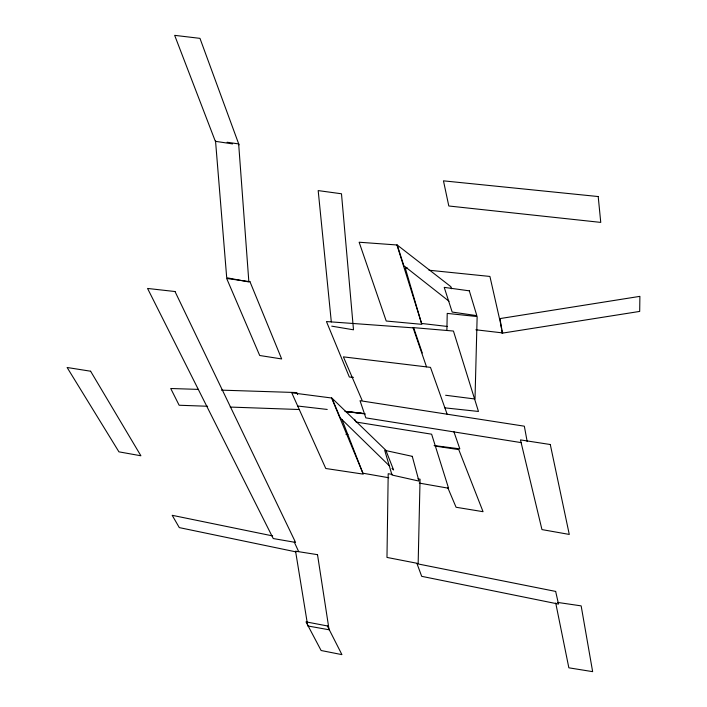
<?xml version="1.0" encoding="UTF-8"?>
<svg xmlns="http://www.w3.org/2000/svg" width="707" height="707" viewBox="0 0 707 707"><rect width="100%" height="100%" fill="white"/><g stroke="black" fill="none" stroke-linecap="round" stroke-linejoin="round"><path stroke-width="1.06" d="M446.895 329.992L447.222 313.395L477.145 316.55L475.007 399.013L445.622 395.257M198.543 389.398L170.732 388.505L179.136 405.244L207.611 406.26M221.441 390.14L296.834 392.562L297.62 394.577M230.217 407.064L299.308 409.521M353.456 377.388L349.346 377.034L326.448 321.552L413.701 327.889L422.265 352.979M407.373 268.024L405.208 267.803L421.522 323.452L447.478 326.475M428.999 270.224L489.924 276.446L502.712 332.917L475.873 329.789M444.765 407.842L478.462 411.456L453.443 331.044L413.029 327.597L426.498 366.818M345.343 411.456L362.435 413.348L344.972 411.324M297.461 405.995L327.226 409.45M345.59 411.571L365.386 413.966M345.944 434.31L347.977 434.566M434.098 445.56L459.824 448.848L453.823 431.5M227.08 142.248L238.657 143.919L248.864 281.96L226.708 277.727L215.502 140.587M557.673 602.435L581.154 605.872L592.643 671.65L568.852 667.815L555.729 603.062M435.176 446.09L458.755 449.608L483.058 511.691L456.077 507.255L447.761 487.636M232.585 143.901L215.343 141.312L174.664 35.35L199.966 38.355L239.054 144.873M521.457 442.662L365.837 417.881L360.022 400.692L524.338 426.188L527.175 441.575M356.081 422.035L431.623 434.195L448.574 488.237L419.26 483.093M331.742 326.157L353.5 329.807L341.481 193.78L318.185 190.59L331.318 321.932M392.447 474.45L388.196 473.717L386.976 557.425L418.155 563.497L420.064 479.205L417.943 478.842M388.779 477.746L362.894 473.204L342.064 419.781M272.637 535.915L172.19 515.306L179.304 527.608L296.012 551.893M448.998 301.226L403.83 265.673L397.237 245.029L450.889 286.688L451.481 288.756M389.637 466.099L340.306 417.952L331.91 398.094L385.845 450.253L393.578 469.952L391.996 468.414M294.262 542.075L298.663 551.584M362.046 400.206L343.399 356.867L430.483 367.375L447.186 414.311M354.693 419.304L355.515 421.248M501.325 327.977L500.123 318.565L639.888 296.357L639.694 311.416L501.997 333.2L501.599 330.063M396.945 244.976L359.138 242.227L386.225 321.022L421.867 324.345L396.945 244.976M598.202 196.546L443.466 180.842L448.804 205.993L600.756 222.396L598.202 196.546M175.009 291.531L147.56 288.447L273.247 538.548L295.561 542.419L175.009 291.531M331.61 398.006L291.761 392.818L325.777 468.494L363.274 474.132L331.61 398.006M249.96 281.686L226.673 278.496L259.708 355.497L281.66 358.944L249.96 281.686M469.324 290.842L444.226 287.369L452.18 312.052L476.836 315.649L469.324 290.842M550.285 444.517L520.467 439.904L541.951 529.587L569.276 534.43L550.285 444.517M90.611 371.219L67.112 367.49L118.935 451.844L140.896 455.776L90.611 371.219M317.514 554.668L295.57 551.204L307.757 625.951L329.091 629.778L317.514 554.668M327.35 625.942L305.99 621.86L321.119 650.511L341.923 654.638L327.35 625.942M555.658 591.423L417.042 563.744L421.69 576.329L558.512 604.078L555.658 591.423M412.269 456.342L384.705 450.332L392.014 475.042L418.951 481.078L412.269 456.342"/></g></svg>
